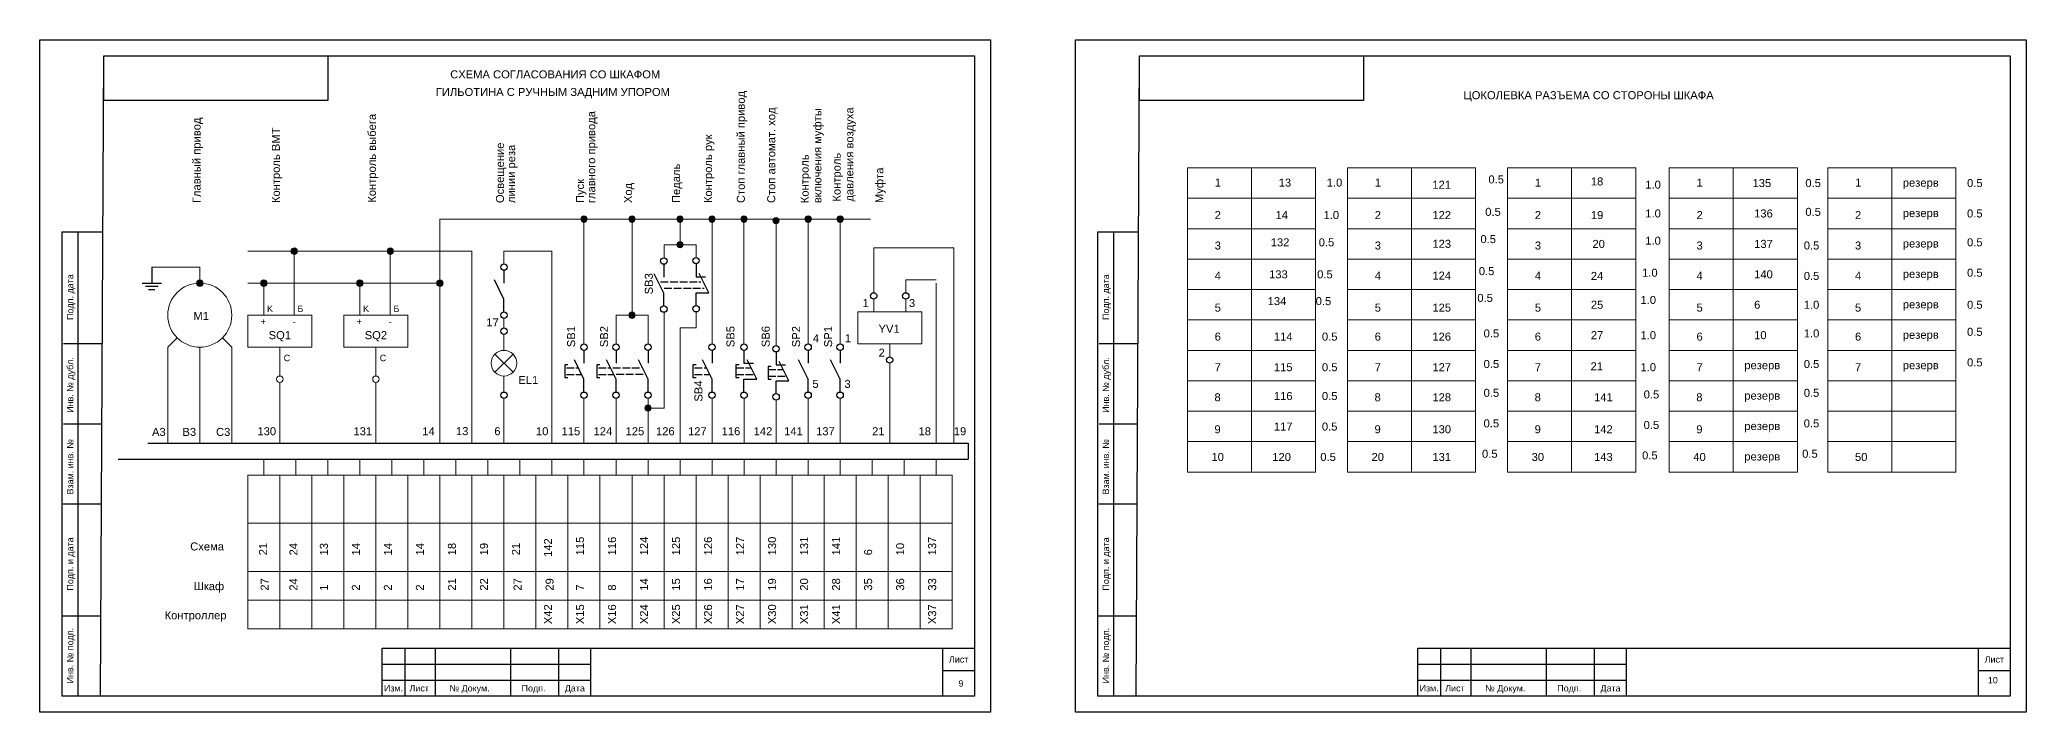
# Model space of a CAD drawing. Header units: millimetres. Extents: x 1674 to 4572, y 3039 to 4124.
# Drawn here: x 2650 to 3270, y 3290 to 3500 of the extents above; entities that cross this region are included whole.
import ezdxf

# ---------------------------------------------------------------- set-up
doc = ezdxf.new("R2010")
doc.units = ezdxf.units.MM
doc.linetypes.add('ACAD_ISO02W100', pattern=[15, 12, -3])
doc.layers.add('Аппаратура', color=7, linetype='Continuous', lineweight=20)
doc.layers.add('Рамки', color=7, linetype='Continuous', lineweight=25)
doc.styles.get("Standard").update_dxf_attribs({"font": 'arial.ttf'})

msp = doc.modelspace()

# ---------------------------------------------------------------- hatches: boundary and pattern name
at = {"layer": 'Аппаратура'}
h = msp.add_hatch(dxfattribs=at)
h.set_pattern_fill('ANGLE')
h.set_pattern_definition([(0, (-5, 5), (0, 6.985), [5.08, -1.905]), (90, (-5, 5), (-6.985, 4e-16), [5.08, -1.905])])
h.paths.add_polyline_path([(2726, 3445, 1), (2724, 3445, 1)])
h = msp.add_hatch(color=256, dxfattribs=at)
h.dxf.hatch_style = 1
h.paths.add_polyline_path([(2821, 3444, 1), (2819, 3444, 1)])
h = msp.add_hatch(color=256, dxfattribs=at)
h.dxf.hatch_style = 1
h.paths.add_polyline_path([(2836, 3444, 1), (2834, 3444, 1)])
h = msp.add_hatch(color=256, dxfattribs=at)
h.dxf.hatch_style = 1
h.paths.add_polyline_path([(2851, 3444, 1), (2849, 3444, 1)])
h = msp.add_hatch(color=256, dxfattribs=at)
h.dxf.hatch_style = 1
h.paths.add_polyline_path([(2861, 3444, 1), (2859, 3444, 1)])
h = msp.add_hatch(color=256, dxfattribs=at)
h.dxf.hatch_style = 1
h.paths.add_polyline_path([(2870.98, 3444, 1), (2868.98, 3444, 1)])
h = msp.add_hatch(color=256, dxfattribs=at)
h.dxf.hatch_style = 1
h.paths.add_polyline_path([(2880.98, 3443.5, 1), (2878.98, 3443.5, 1)])
h = msp.add_hatch(color=256, dxfattribs=at)
h.dxf.hatch_style = 1
h.paths.add_polyline_path([(2891, 3444, 1), (2889, 3444, 1)])
h = msp.add_hatch(color=256, dxfattribs=at)
h.dxf.hatch_style = 1
h.paths.add_polyline_path([(2901, 3444, 1), (2899, 3444, 1)])
h = msp.add_hatch(color=256, dxfattribs=at)
h.dxf.hatch_style = 1
h.paths.add_polyline_path([(2730.5, 3434, 1), (2728.5, 3434, 1)])
h = msp.add_hatch(color=256, dxfattribs=at)
h.dxf.hatch_style = 1
h.paths.add_polyline_path([(2760.5, 3434, 1), (2758.5, 3434, 1)])
h = msp.add_hatch(color=256, dxfattribs=at)
h.dxf.hatch_style = 1
h.paths.add_polyline_path([(2851, 3436, 1), (2849, 3436, 1)])
h = msp.add_hatch(color=256, dxfattribs=at)
h.dxf.hatch_style = 1
h.paths.add_polyline_path([(2701, 3424, 1), (2699, 3424, 1)])
h = msp.add_hatch(color=256, dxfattribs=at)
h.dxf.hatch_style = 1
h.paths.add_polyline_path([(2721, 3424, 1), (2719, 3424, 1)])
h = msp.add_hatch(color=256, dxfattribs=at)
h.dxf.hatch_style = 1
h.paths.add_polyline_path([(2751, 3424, 1), (2749, 3424, 1)])
h = msp.add_hatch(color=256, dxfattribs=at)
h.dxf.hatch_style = 1
h.paths.add_polyline_path([(2776, 3424, 1), (2774, 3424, 1)])
h = msp.add_hatch(color=256, dxfattribs=at)
h.dxf.hatch_style = 1
h.paths.add_polyline_path([(2836, 3414, 1), (2834, 3414, 1)])
h = msp.add_hatch(color=256, dxfattribs=at)
h.dxf.hatch_style = 1
h.paths.add_polyline_path([(2841, 3385, 1), (2839, 3385, 1)])

# ---------------------------------------------------------------- linework, layer by layer
for p, q in [((2685, 3429), (2685, 3424)), ((2795, 3428), (2795, 3424)), ((2844.94, 3420.89), (2841.94, 3426.89)), ((2844.94, 3429.89), (2844.94, 3425.89)), ((2855, 3430), (2855, 3426)), ((2855, 3426), (2858, 3426)), ((2859, 3421), (2856, 3427)), ((2682, 3424), (2688, 3424)), ((2683, 3423), (2687, 3423)), ((2684, 3422), (2686, 3422)), ((2795, 3419), (2792, 3425)), ((2795, 3415), (2795, 3419)), ((2844.94, 3416.89), (2844.94, 3420.89)), ((2855, 3417), (2855, 3421)), ((2855, 3421), (2859, 3421)), ((2820, 3403), (2820, 3399)), ((2830, 3403), (2830, 3399)), ((2840, 3403), (2840, 3399)), ((2860, 3403), (2860, 3399)), ((2869.98, 3403), (2869.98, 3399)), ((2879.98, 3402.5), (2879.98, 3398.5)), ((2890, 3403), (2890, 3399)), ((2900, 3403), (2900, 3399)), ((2815, 3398.5), (2814, 3398.5)), ((2814, 3398.5), (2814, 3394.5)), ((2814, 3394.5), (2815, 3394.5)), ((2820, 3394), (2817, 3400)), ((2825, 3398.5), (2824, 3398.5)), ((2824, 3398.5), (2824, 3394.5)), ((2824, 3394.5), (2825, 3394.5)), ((2830, 3394), (2827, 3400)), ((2840, 3394), (2837, 3400)), ((2855, 3398.5), (2854, 3398.5)), ((2854, 3398.5), (2854, 3394.5)), ((2854, 3394.5), (2855, 3394.5)), ((2860, 3394), (2857, 3400)), ((2868.48, 3398.5), (2867.48, 3398.5)), ((2867.48, 3398.5), (2867.48, 3394.5)), ((2867.48, 3394.5), (2868.48, 3394.5)), ((2869.98, 3399), (2872.98, 3399)), ((2873.98, 3394), (2870.98, 3400)), ((2878.48, 3398), (2877.48, 3398)), ((2877.48, 3398), (2877.48, 3394)), ((2879.98, 3398.5), (2882.98, 3398.5)), ((2883.98, 3393.5), (2880.98, 3399.5)), ((2890, 3394), (2887, 3400)), ((2900, 3394), (2897, 3400)), ((2820, 3390), (2820, 3394)), ((2830, 3390), (2830, 3394)), ((2840, 3390), (2840, 3394)), ((2860, 3390), (2860, 3394)), ((2869.98, 3390), (2869.98, 3394)), ((2869.98, 3394), (2873.98, 3394)), ((2877.48, 3394), (2878.48, 3394)), ((2879.98, 3389.5), (2879.98, 3393.5)), ((2879.98, 3393.5), (2883.98, 3393.5)), ((2890, 3390), (2890, 3394)), ((2900, 3390), (2900, 3394))]:
    msp.add_line(p, q)
at = {"linetype": 'ACAD_ISO02W100', "ltscale": 0.2}
for p, q in [((2843.92, 3424.39), (2856.5, 3424.39)), ((2845.04, 3422.45), (2857.5, 3422.45)), ((2814.5, 3397.5), (2818.25, 3397.5)), ((2814.5, 3395.5), (2819.25, 3395.5)), ((2824.5, 3397.5), (2828.25, 3397.5)), ((2824.5, 3395.5), (2829.25, 3395.5)), ((2828.98, 3397.5), (2838, 3397.5)), ((2830.1, 3395.56), (2839.12, 3395.56)), ((2854.5, 3397.5), (2858.25, 3397.5)), ((2854.5, 3395.5), (2859.25, 3395.5)), ((2867.48, 3397.5), (2872.23, 3397.5)), ((2867.48, 3395.5), (2873.23, 3395.5)), ((2877.48, 3397), (2882.23, 3397)), ((2877.48, 3395), (2883.23, 3395))]:
    msp.add_line(p, q, dxfattribs=at)
for centre in [(2844.94, 3430.89), (2855, 3431), (2795, 3429), (2910.5, 3420), (2920.5, 3420), (2795, 3414), (2844.94, 3415.89), (2855.02, 3416), (2795, 3409), (2820, 3404), (2830, 3404), (2840, 3404), (2860, 3404), (2869.98, 3404), (2879.98, 3403.5), (2890, 3404), (2900, 3404), (2915.5, 3400), (2795, 3389), (2820, 3389), (2830, 3389), (2840, 3389), (2860, 3389), (2870, 3389), (2880, 3388.5), (2890, 3389), (2900, 3389)]:
    msp.add_circle(centre, 1)
at = {"layer": 'Аппаратура'}
for p, q in [((2775, 3444), (2775, 3374)), ((2775, 3444), (2909.5, 3444)), ((2820, 3405), (2820, 3444)), ((2835, 3414), (2835, 3444)), ((2850, 3436), (2850, 3444)), ((2860, 3405), (2860, 3444)), ((2869.98, 3405), (2869.98, 3444)), ((2890, 3405), (2890, 3444)), ((2900, 3405), (2900, 3444)), ((2879.98, 3404.5), (2879.98, 3443.5)), ((2715, 3434), (2785, 3434)), ((2729.5, 3414), (2729.5, 3433)), ((2759.5, 3414), (2759.5, 3433)), ((2785, 3434), (2785, 3374)), ((2795, 3430), (2795, 3434)), ((2795, 3434), (2810, 3434)), ((2810, 3434), (2810, 3374)), ((2845, 3431.89), (2845, 3436)), ((2845, 3436), (2855, 3436)), ((2855, 3436), (2855, 3432)), ((2910.5, 3421), (2910.5, 3435)), ((2910.5, 3435), (2935.5, 3435)), ((2935.5, 3435), (2935.5, 3374)), ((2685, 3429), (2700, 3429)), ((2700, 3429), (2700, 3424)), ((2715, 3424), (2775, 3424)), ((2720, 3414), (2720, 3424)), ((2750, 3414), (2750, 3424)), ((2910.5, 3415), (2910.5, 3419)), ((2920.5, 3421), (2920.5, 3425)), ((2920.5, 3425), (2930, 3425)), ((2920.5, 3419), (2920.5, 3415)), ((2930, 3424), (2930, 3374)), ((2795, 3413), (2795, 3410)), ((2830, 3405), (2830, 3414)), ((2830, 3414), (2840, 3414)), ((2840, 3414), (2840, 3405)), ((2845.01, 3414.89), (2845.01, 3385)), ((2855, 3410), (2855, 3415)), ((2690, 3404), (2692.93, 3406.93)), ((2707.07, 3406.93), (2710, 3404)), ((2795, 3403), (2795, 3408)), ((2850, 3410), (2850, 3374)), ((2855, 3410), (2850, 3410)), ((2690, 3404), (2690, 3374)), ((2700, 3404), (2700, 3374)), ((2710, 3404), (2710, 3374)), ((2725, 3404), (2725, 3395)), ((2755, 3404), (2755, 3395)), ((2792.17, 3401.83), (2797.83, 3396.17)), ((2792.17, 3396.17), (2797.83, 3401.83)), ((2915.5, 3405), (2915.5, 3401)), ((2795, 3390), (2795, 3395)), ((2915.5, 3399), (2915.5, 3374)), ((2725, 3393), (2725, 3374)), ((2755, 3393), (2755, 3374)), ((2795, 3388), (2795, 3374)), ((2820, 3388), (2820, 3374)), ((2830, 3388), (2830, 3374)), ((2840, 3388), (2840, 3374)), ((2860, 3388), (2860, 3374)), ((2870, 3388), (2870, 3374)), ((2890, 3388), (2890, 3374)), ((2900, 3388), (2900, 3374)), ((2845.01, 3385), (2840, 3385)), ((2880, 3387.5), (2880, 3374)), ((2720, 3369), (2720, 3364)), ((2730, 3369), (2730, 3364)), ((2740, 3369), (2740, 3364)), ((2750, 3369), (2750, 3364)), ((2760, 3369), (2760, 3364)), ((2770, 3369), (2770, 3364)), ((2780, 3369), (2780, 3364)), ((2790, 3369), (2790, 3364)), ((2800, 3369), (2800, 3364)), ((2810, 3369), (2810, 3364)), ((2820, 3369), (2820, 3364)), ((2830, 3369), (2830, 3364)), ((2840, 3369), (2840, 3364)), ((2850, 3369), (2850, 3364)), ((2860, 3369), (2860, 3364)), ((2870, 3369), (2870, 3364)), ((2880, 3369), (2880, 3364)), ((2890, 3369), (2890, 3364)), ((2900, 3369), (2900, 3364)), ((2910, 3369), (2910, 3364)), ((2920, 3369), (2920, 3364)), ((2930, 3369), (2930, 3364)), ((2715, 3349), (2725, 3349)), ((2725, 3349), (2735, 3349)), ((2735, 3349), (2745, 3349)), ((2745, 3349), (2755, 3349)), ((2755, 3349), (2765, 3349)), ((2765, 3349), (2775, 3349)), ((2775, 3349), (2785, 3349)), ((2785, 3349), (2795, 3349)), ((2795, 3349), (2805, 3349)), ((2805, 3349), (2815, 3349)), ((2815, 3349), (2825, 3349)), ((2825, 3349), (2835, 3349)), ((2835, 3349), (2845, 3349)), ((2845, 3349), (2855, 3349)), ((2855, 3349), (2865, 3349)), ((2865, 3349), (2875, 3349)), ((2875, 3349), (2885, 3349)), ((2885, 3349), (2895, 3349)), ((2895, 3349), (2905, 3349)), ((2905, 3349), (2915, 3349)), ((2915, 3349), (2925, 3349)), ((2925, 3349), (2935, 3349))]:
    msp.add_line(p, q, dxfattribs=at)
at = {"layer": 'Аппаратура', "lineweight": 30}
for p, q in [((2683.81, 3374), (2940, 3374)), ((2940, 3374), (2940, 3369)), ((2674.5, 3369), (2940, 3369))]:
    msp.add_line(p, q, dxfattribs=at)
at = {"layer": 'Аппаратура'}
for points in [[(3008.5, 3460), (3028.5, 3460), (3028.5, 3450.5), (3008.5, 3450.5)], [(3028.5, 3460), (3048.5, 3460), (3048.5, 3450.5), (3028.5, 3450.5)], [(3058.5, 3460), (3078.5, 3460), (3078.5, 3450.5), (3058.5, 3450.5)], [(3078.5, 3460), (3098.5, 3460), (3098.5, 3450.5), (3078.5, 3450.5)], [(3108.5, 3460), (3128.5, 3460), (3128.5, 3450.5), (3108.5, 3450.5)], [(3128.5, 3460), (3148.5, 3460), (3148.5, 3450.5), (3128.5, 3450.5)], [(3159, 3460), (3179, 3460), (3179, 3450.5), (3159, 3450.5)], [(3179, 3460), (3199, 3460), (3199, 3450.5), (3179, 3450.5)], [(3208.5, 3460), (3228.5, 3460), (3228.5, 3450.5), (3208.5, 3450.5)], [(3228.5, 3460), (3248.5, 3460), (3248.5, 3450.5), (3228.5, 3450.5)], [(3008.5, 3450.5), (3028.5, 3450.5), (3028.5, 3441), (3008.5, 3441)], [(3028.5, 3450.5), (3048.5, 3450.5), (3048.5, 3441), (3028.5, 3441)], [(3058.5, 3450.5), (3078.5, 3450.5), (3078.5, 3441), (3058.5, 3441)], [(3078.5, 3450.5), (3098.5, 3450.5), (3098.5, 3441), (3078.5, 3441)], [(3108.5, 3450.5), (3128.5, 3450.5), (3128.5, 3441), (3108.5, 3441)], [(3128.5, 3450.5), (3148.5, 3450.5), (3148.5, 3441), (3128.5, 3441)], [(3159, 3450.5), (3179, 3450.5), (3179, 3441), (3159, 3441)], [(3179, 3450.5), (3199, 3450.5), (3199, 3441), (3179, 3441)], [(3208.5, 3450.5), (3228.5, 3450.5), (3228.5, 3441), (3208.5, 3441)], [(3228.5, 3450.5), (3248.5, 3450.5), (3248.5, 3441), (3228.5, 3441)], [(3008.5, 3441), (3028.5, 3441), (3028.5, 3431.5), (3008.5, 3431.5)], [(3028.5, 3441), (3048.5, 3441), (3048.5, 3431.5), (3028.5, 3431.5)], [(3058.5, 3441), (3078.5, 3441), (3078.5, 3431.5), (3058.5, 3431.5)], [(3078.5, 3441), (3098.5, 3441), (3098.5, 3431.5), (3078.5, 3431.5)], [(3108.5, 3441), (3128.5, 3441), (3128.5, 3431.5), (3108.5, 3431.5)], [(3128.5, 3441), (3148.5, 3441), (3148.5, 3431.5), (3128.5, 3431.5)], [(3159, 3441), (3179, 3441), (3179, 3431.5), (3159, 3431.5)], [(3179, 3441), (3199, 3441), (3199, 3431.5), (3179, 3431.5)], [(3208.5, 3441), (3228.5, 3441), (3228.5, 3431.5), (3208.5, 3431.5)], [(3228.5, 3441), (3248.5, 3441), (3248.5, 3431.5), (3228.5, 3431.5)], [(3008.5, 3431.5), (3028.5, 3431.5), (3028.5, 3422), (3008.5, 3422)], [(3028.5, 3431.5), (3048.5, 3431.5), (3048.5, 3422), (3028.5, 3422)], [(3058.5, 3431.5), (3078.5, 3431.5), (3078.5, 3422), (3058.5, 3422)], [(3078.5, 3431.5), (3098.5, 3431.5), (3098.5, 3422), (3078.5, 3422)], [(3108.5, 3431.5), (3128.5, 3431.5), (3128.5, 3422), (3108.5, 3422)], [(3128.5, 3431.5), (3148.5, 3431.5), (3148.5, 3422), (3128.5, 3422)], [(3159, 3431.5), (3179, 3431.5), (3179, 3422), (3159, 3422)], [(3179, 3431.5), (3199, 3431.5), (3199, 3422), (3179, 3422)], [(3208.5, 3431.5), (3228.5, 3431.5), (3228.5, 3422), (3208.5, 3422)], [(3228.5, 3431.5), (3248.5, 3431.5), (3248.5, 3422), (3228.5, 3422)], [(3008.5, 3422), (3028.5, 3422), (3028.5, 3412.5), (3008.5, 3412.5)], [(3028.5, 3422), (3048.5, 3422), (3048.5, 3412.5), (3028.5, 3412.5)], [(3058.5, 3422), (3078.5, 3422), (3078.5, 3412.5), (3058.5, 3412.5)], [(3078.5, 3422), (3098.5, 3422), (3098.5, 3412.5), (3078.5, 3412.5)], [(3108.5, 3422), (3128.5, 3422), (3128.5, 3412.5), (3108.5, 3412.5)], [(3128.5, 3422), (3148.5, 3422), (3148.5, 3412.5), (3128.5, 3412.5)], [(3159, 3422), (3179, 3422), (3179, 3412.5), (3159, 3412.5)], [(3179, 3422), (3199, 3422), (3199, 3412.5), (3179, 3412.5)], [(3208.5, 3422), (3228.5, 3422), (3228.5, 3412.5), (3208.5, 3412.5)], [(3228.5, 3422), (3248.5, 3422), (3248.5, 3412.5), (3228.5, 3412.5)], [(2715, 3414), (2735, 3414), (2735, 3404), (2715, 3404)], [(2745, 3414), (2765, 3414), (2765, 3404), (2745, 3404)], [(2905.5, 3415), (2925.5, 3415), (2925.5, 3405), (2905.5, 3405)], [(3008.5, 3412.5), (3028.5, 3412.5), (3028.5, 3403), (3008.5, 3403)], [(3028.5, 3412.5), (3048.5, 3412.5), (3048.5, 3403), (3028.5, 3403)], [(3058.5, 3412.5), (3078.5, 3412.5), (3078.5, 3403), (3058.5, 3403)], [(3078.5, 3412.5), (3098.5, 3412.5), (3098.5, 3403), (3078.5, 3403)], [(3108.5, 3412.5), (3128.5, 3412.5), (3128.5, 3403), (3108.5, 3403)], [(3128.5, 3412.5), (3148.5, 3412.5), (3148.5, 3403), (3128.5, 3403)], [(3159, 3412.5), (3179, 3412.5), (3179, 3403), (3159, 3403)], [(3179, 3412.5), (3199, 3412.5), (3199, 3403), (3179, 3403)], [(3208.5, 3412.5), (3228.5, 3412.5), (3228.5, 3403), (3208.5, 3403)], [(3228.5, 3412.5), (3248.5, 3412.5), (3248.5, 3403), (3228.5, 3403)], [(3008.5, 3403), (3028.5, 3403), (3028.5, 3393.5), (3008.5, 3393.5)], [(3028.5, 3403), (3048.5, 3403), (3048.5, 3393.5), (3028.5, 3393.5)], [(3058.5, 3403), (3078.5, 3403), (3078.5, 3393.5), (3058.5, 3393.5)], [(3078.5, 3403), (3098.5, 3403), (3098.5, 3393.5), (3078.5, 3393.5)], [(3108.5, 3403), (3128.5, 3403), (3128.5, 3393.5), (3108.5, 3393.5)], [(3128.5, 3403), (3148.5, 3403), (3148.5, 3393.5), (3128.5, 3393.5)], [(3159, 3403), (3179, 3403), (3179, 3393.5), (3159, 3393.5)], [(3179, 3403), (3199, 3403), (3199, 3393.5), (3179, 3393.5)], [(3208.5, 3403), (3228.5, 3403), (3228.5, 3393.5), (3208.5, 3393.5)], [(3228.5, 3403), (3248.5, 3403), (3248.5, 3393.5), (3228.5, 3393.5)], [(3008.5, 3393.5), (3028.5, 3393.5), (3028.5, 3384), (3008.5, 3384)], [(3028.5, 3393.5), (3048.5, 3393.5), (3048.5, 3384), (3028.5, 3384)], [(3058.5, 3393.5), (3078.5, 3393.5), (3078.5, 3384), (3058.5, 3384)], [(3078.5, 3393.5), (3098.5, 3393.5), (3098.5, 3384), (3078.5, 3384)], [(3108.5, 3393.5), (3128.5, 3393.5), (3128.5, 3384), (3108.5, 3384)], [(3128.5, 3393.5), (3148.5, 3393.5), (3148.5, 3384), (3128.5, 3384)], [(3159, 3393.5), (3179, 3393.5), (3179, 3384), (3159, 3384)], [(3179, 3393.5), (3199, 3393.5), (3199, 3384), (3179, 3384)], [(3208.5, 3393.5), (3228.5, 3393.5), (3228.5, 3384), (3208.5, 3384)], [(3228.5, 3393.5), (3248.5, 3393.5), (3248.5, 3384), (3228.5, 3384)], [(3008.5, 3384), (3028.5, 3384), (3028.5, 3374.5), (3008.5, 3374.5)], [(3028.5, 3384), (3048.5, 3384), (3048.5, 3374.5), (3028.5, 3374.5)], [(3058.5, 3384), (3078.5, 3384), (3078.5, 3374.5), (3058.5, 3374.5)], [(3078.5, 3384), (3098.5, 3384), (3098.5, 3374.5), (3078.5, 3374.5)], [(3108.5, 3384), (3128.5, 3384), (3128.5, 3374.5), (3108.5, 3374.5)], [(3128.5, 3384), (3148.5, 3384), (3148.5, 3374.5), (3128.5, 3374.5)], [(3159, 3384), (3179, 3384), (3179, 3374.5), (3159, 3374.5)], [(3179, 3384), (3199, 3384), (3199, 3374.5), (3179, 3374.5)], [(3208.5, 3384), (3228.5, 3384), (3228.5, 3374.5), (3208.5, 3374.5)], [(3228.5, 3384), (3248.5, 3384), (3248.5, 3374.5), (3228.5, 3374.5)], [(3008.5, 3374.5), (3028.5, 3374.5), (3028.5, 3365), (3008.5, 3365)], [(3028.5, 3374.5), (3048.5, 3374.5), (3048.5, 3365), (3028.5, 3365)], [(3058.5, 3374.5), (3078.5, 3374.5), (3078.5, 3365), (3058.5, 3365)], [(3078.5, 3374.5), (3098.5, 3374.5), (3098.5, 3365), (3078.5, 3365)], [(3108.5, 3374.5), (3128.5, 3374.5), (3128.5, 3365), (3108.5, 3365)], [(3128.5, 3374.5), (3148.5, 3374.5), (3148.5, 3365), (3128.5, 3365)], [(3159, 3374.5), (3179, 3374.5), (3179, 3365), (3159, 3365)], [(3179, 3374.5), (3199, 3374.5), (3199, 3365), (3179, 3365)], [(3208.5, 3374.5), (3228.5, 3374.5), (3228.5, 3365), (3208.5, 3365)], [(3228.5, 3374.5), (3248.5, 3374.5), (3248.5, 3365), (3228.5, 3365)], [(2715, 3364), (2725, 3364), (2725, 3334), (2715, 3334)], [(2725, 3364), (2735, 3364), (2735, 3334), (2725, 3334)], [(2735, 3364), (2745, 3364), (2745, 3334), (2735, 3334)], [(2745, 3364), (2755, 3364), (2755, 3334), (2745, 3334)], [(2755, 3364), (2765, 3364), (2765, 3334), (2755, 3334)], [(2765, 3364), (2775, 3364), (2775, 3334), (2765, 3334)], [(2775, 3364), (2785, 3364), (2785, 3334), (2775, 3334)], [(2785, 3364), (2795, 3364), (2795, 3334), (2785, 3334)], [(2795, 3364), (2805, 3364), (2805, 3334), (2795, 3334)], [(2805, 3364), (2815, 3364), (2815, 3334), (2805, 3334)], [(2815, 3364), (2825, 3364), (2825, 3334), (2815, 3334)], [(2825, 3364), (2835, 3364), (2835, 3334), (2825, 3334)], [(2835, 3364), (2845, 3364), (2845, 3334), (2835, 3334)], [(2845, 3364), (2855, 3364), (2855, 3334), (2845, 3334)], [(2855, 3364), (2865, 3364), (2865, 3334), (2855, 3334)], [(2865, 3364), (2875, 3364), (2875, 3334), (2865, 3334)], [(2875, 3364), (2885, 3364), (2885, 3334), (2875, 3334)], [(2885, 3364), (2895, 3364), (2895, 3334), (2885, 3334)], [(2895, 3364), (2905, 3364), (2905, 3334), (2895, 3334)], [(2905, 3364), (2915, 3364), (2915, 3334), (2905, 3334)], [(2915, 3364), (2925, 3364), (2925, 3334), (2915, 3334)], [(2925, 3364), (2935, 3364), (2935, 3334), (2925, 3334)], [(2715, 3334), (2725, 3334), (2725, 3325), (2715, 3325)], [(2725, 3334), (2735, 3334), (2735, 3325), (2725, 3325)], [(2735, 3334), (2745, 3334), (2745, 3325), (2735, 3325)], [(2745, 3334), (2755, 3334), (2755, 3325), (2745, 3325)], [(2755, 3334), (2765, 3334), (2765, 3325), (2755, 3325)], [(2765, 3334), (2775, 3334), (2775, 3325), (2765, 3325)], [(2775, 3334), (2785, 3334), (2785, 3325), (2775, 3325)], [(2785, 3334), (2795, 3334), (2795, 3325), (2785, 3325)], [(2795, 3334), (2805, 3334), (2805, 3325), (2795, 3325)], [(2805, 3334), (2815, 3334), (2815, 3325), (2805, 3325)], [(2815, 3334), (2825, 3334), (2825, 3325), (2815, 3325)], [(2825, 3334), (2835, 3334), (2835, 3325), (2825, 3325)], [(2835, 3334), (2845, 3334), (2845, 3325), (2835, 3325)], [(2845, 3334), (2855, 3334), (2855, 3325), (2845, 3325)], [(2855, 3334), (2865, 3334), (2865, 3325), (2855, 3325)], [(2865, 3334), (2875, 3334), (2875, 3325), (2865, 3325)], [(2875, 3334), (2885, 3334), (2885, 3325), (2875, 3325)], [(2885, 3334), (2895, 3334), (2895, 3325), (2885, 3325)], [(2895, 3334), (2905, 3334), (2905, 3325), (2895, 3325)], [(2905, 3334), (2915, 3334), (2915, 3325), (2905, 3325)], [(2915, 3334), (2925, 3334), (2925, 3325), (2915, 3325)], [(2925, 3334), (2935, 3334), (2935, 3325), (2925, 3325)], [(2715, 3325), (2725, 3325), (2725, 3316), (2715, 3316)], [(2725, 3325), (2735, 3325), (2735, 3316), (2725, 3316)], [(2735, 3325), (2745, 3325), (2745, 3316), (2735, 3316)], [(2745, 3325), (2755, 3325), (2755, 3316), (2745, 3316)], [(2755, 3325), (2765, 3325), (2765, 3316), (2755, 3316)], [(2765, 3325), (2775, 3325), (2775, 3316), (2765, 3316)], [(2775, 3325), (2785, 3325), (2785, 3316), (2775, 3316)], [(2785, 3325), (2795, 3325), (2795, 3316), (2785, 3316)], [(2795, 3325), (2805, 3325), (2805, 3316), (2795, 3316)], [(2805, 3325), (2815, 3325), (2815, 3316), (2805, 3316)], [(2815, 3325), (2825, 3325), (2825, 3316), (2815, 3316)], [(2825, 3325), (2835, 3325), (2835, 3316), (2825, 3316)], [(2835, 3325), (2845, 3325), (2845, 3316), (2835, 3316)], [(2845, 3325), (2855, 3325), (2855, 3316), (2845, 3316)], [(2855, 3325), (2865, 3325), (2865, 3316), (2855, 3316)], [(2865, 3325), (2875, 3325), (2875, 3316), (2865, 3316)], [(2875, 3325), (2885, 3325), (2885, 3316), (2875, 3316)], [(2885, 3325), (2895, 3325), (2895, 3316), (2885, 3316)], [(2895, 3325), (2905, 3325), (2905, 3316), (2895, 3316)], [(2905, 3325), (2915, 3325), (2915, 3316), (2905, 3316)], [(2915, 3325), (2925, 3325), (2925, 3316), (2915, 3316)], [(2925, 3325), (2935, 3325), (2935, 3316), (2925, 3316)]]:
    msp.add_lwpolyline(points, close=True, dxfattribs=at)
for centre, radius in [((2820, 3444), 1), ((2835, 3444), 1), ((2850, 3444), 1), ((2860, 3444), 1), ((2869.98, 3444), 1), ((2879.98, 3443.5), 1), ((2890, 3444), 1), ((2900, 3444), 1), ((2729.5, 3434), 1), ((2759.5, 3434), 1), ((2850, 3436), 1), ((2700, 3414), 10), ((2700, 3424), 1), ((2720, 3424), 1), ((2750, 3424), 1), ((2775, 3424), 1), ((2835, 3414), 1), ((2795, 3399), 4), ((2725, 3394), 1), ((2755, 3394), 1), ((2840, 3385), 1)]:
    msp.add_circle(centre, radius, dxfattribs=at)
at = {"layer": 'Рамки'}
for p, q in [((2669, 3295), (2670, 3495)), ((2670, 3495), (2942, 3495)), ((2942, 3495), (2942, 3295)), ((2992.5, 3295), (2993.5, 3495)), ((2993.5, 3495), (3265.5, 3495)), ((3265.5, 3495), (3265.5, 3295)), ((2657, 3440), (2669.72, 3440)), ((2657, 3295), (2657, 3440)), ((2662, 3295), (2662, 3440)), ((2980.5, 3440), (2993.22, 3440)), ((2980.5, 3295), (2980.5, 3440)), ((2985.5, 3295), (2985.5, 3440)), ((2669.42, 3405), (2657.42, 3405)), ((2992.92, 3405), (2980.92, 3405)), ((2669.42, 3380), (2657.42, 3380)), ((2992.92, 3380), (2980.92, 3380)), ((2669.3, 3355), (2657.3, 3355)), ((2992.8, 3355), (2980.8, 3355)), ((2669.12, 3320), (2657.12, 3320)), ((2669.12, 3320), (2657.12, 3320)), ((2669.12, 3320), (2657.12, 3320)), ((2992.62, 3320), (2980.62, 3320)), ((2992.62, 3320), (2980.62, 3320)), ((2992.62, 3320), (2980.62, 3320)), ((2764, 3310), (2764, 3295)), ((2773.5, 3310), (2773.5, 3295)), ((2797, 3310), (2797, 3295)), ((2812, 3310), (2812, 3295)), ((2932, 3310), (2932, 3295)), ((3087.5, 3310), (3087.5, 3295)), ((3097, 3310), (3097, 3295)), ((3120.5, 3310), (3120.5, 3295)), ((3135.5, 3310), (3135.5, 3295)), ((3255.5, 3310), (3255.5, 3295)), ((2757, 3305), (2822, 3305)), ((2932, 3303), (2942, 3303)), ((3080.5, 3305), (3145.5, 3305)), ((3255.5, 3303), (3265.5, 3303)), ((2669, 3295), (2657, 3295)), ((2942, 3295), (2669, 3295)), ((2757, 3300), (2822, 3300)), ((2992.5, 3295), (2980.5, 3295)), ((3265.5, 3295), (2992.5, 3295)), ((3080.5, 3300), (3145.5, 3300))]:
    msp.add_line(p, q, dxfattribs=at)
for points in [[(2650, 3500), (2947, 3500), (2947, 3290), (2650, 3290)], [(2973.5, 3500), (3270.5, 3500), (3270.5, 3290), (2973.5, 3290)], [(2670, 3495), (2740, 3495), (2740, 3481), (2670, 3481)], [(2993.5, 3495), (3063.5, 3495), (3063.5, 3481), (2993.5, 3481)], [(2757, 3295), (2757, 3310), (2942, 3310), (2942, 3295)], [(2757, 3310), (2822, 3310), (2822, 3295), (2757, 3295)], [(3080.5, 3295), (3080.5, 3310), (3265.5, 3310), (3265.5, 3295)], [(3080.5, 3310), (3145.5, 3310), (3145.5, 3295), (3080.5, 3295)]]:
    msp.add_lwpolyline(points, close=True, dxfattribs=at)

# ---------------------------------------------------------------- texts
for s, p in [('Стоп главный привод', (2870.24, 3449)), ('Главный привод', (2700.24, 3449)), ('Контроль выбега', (2755, 3449.12)), ('главного привода', (2823.5, 3449)), ('Стоп автомат. ход', (2879.74, 3449)), ('включения муфты', (2894.16, 3448.96)), ('давления воздуха', (2904.16, 3449.46)), ('Контроль ВМТ', (2725, 3449)), ('Контроль рук', (2860, 3449)), ('Освещение', (2795, 3449)), ('линии реза', (2798.5, 3449)), ('Контроль', (2890.16, 3448.96)), ('Контроль', (2900.16, 3449.46)), ('Пуск', (2820, 3449)), ('Педаль', (2850, 3449)), ('Муфта', (2913.5, 3449)), ('Ход', (2835, 3449)), ('SB3', (2841.5, 3420.5)), ('SB1', (2817.24, 3404)), ('SB2', (2827.52, 3404)), ('SB5', (2867, 3404)), ('SB6', (2878, 3404)), ('SP2', (2887.5, 3404)), ('SP1', (2897.5, 3404)), ('SB4', (2857, 3387)), ('115', (2820, 3339)), ('116', (2830, 3339)), ('124', (2840, 3339)), ('125', (2850, 3339)), ('126', (2860, 3339)), ('127', (2870, 3339)), ('130', (2880, 3339)), ('131', (2890, 3339)), ('141', (2900, 3339)), ('137', (2930, 3339)), ('21', (2721, 3339.01)), ('24', (2730.5, 3338.97)), ('13', (2740, 3338.97)), ('14', (2750, 3338.97)), ('14', (2760, 3338.97)), ('14', (2770, 3338.97)), ('18', (2780, 3339)), ('19', (2790, 3339)), ('21', (2800, 3339.01)), ('142', (2810, 3338.5)), ('6', (2910, 3339)), ('10', (2920, 3339)), ('27', (2721.5, 3327.97)), ('24', (2730.5, 3327.97)), ('1', (2740, 3327.97)), ('2', (2750, 3327.97)), ('2', (2760, 3327.97)), ('2', (2770, 3327.97)), ('21', (2780, 3327.97)), ('22', (2790, 3327.97)), ('27', (2800.5, 3327.97)), ('29', (2810.5, 3327.97)), ('7', (2820, 3327.97)), ('8', (2830, 3327.97)), ('14', (2840, 3327.97)), ('15', (2850, 3327.97)), ('16', (2860, 3327.97)), ('17', (2870, 3327.97)), ('19', (2880, 3327.97)), ('20', (2890, 3327.97)), ('28', (2900, 3327.97)), ('35', (2910, 3327.97)), ('36', (2920, 3327.97)), ('33', (2930, 3327.97)), ('X42', (2810, 3317.5)), ('X15', (2820, 3317.5)), ('X16', (2830, 3317.5)), ('X24', (2840, 3317.5)), ('X25', (2850, 3317.5)), ('X26', (2860, 3317.5)), ('X27', (2870, 3317.5)), ('X30', (2880, 3317.5)), ('X31', (2890, 3317.5)), ('X41', (2900, 3317.5)), ('X37', (2930, 3317.5))]:
    msp.add_text(s, height=2.5, rotation=90).set_placement(p)
for s, p in [('1', (3017.04, 3454.14)), ('13', (3037, 3454.14)), ('1.0', (3052, 3454.14)), ('1', (3067.04, 3454.14)), ('0.5', (3102.5, 3455.14)), ('1', (3117.04, 3454.14)), ('18', (3134.5, 3454.5)), ('1', (3167.54, 3454.14)), ('135', (3185, 3454)), ('0.5', (3201.5, 3454)), ('1', (3217.04, 3454.14)), ('0.5', (3252, 3454)), ('121', (3084.99, 3453.48)), ('1.0', (3151.5, 3453.5)), ('резерв', (3231.93, 3454.12)), ('2', (3017, 3444.01)), ('14', (3036, 3444.01)), ('1.0', (3051, 3444.01)), ('2', (3067, 3444.01)), ('122', (3085, 3444.01)), ('0.5', (3101.5, 3445.01)), ('2', (3117, 3444.01)), ('19', (3134.5, 3444)), ('1.0', (3151.5, 3444.51)), ('2', (3167.5, 3444.01)), ('136', (3185.5, 3444.5)), ('0.5', (3201.5, 3445.01)), ('2', (3217, 3444.01)), ('резерв', (3231.93, 3444.62)), ('0.5', (3252, 3444.5)), ('132', (3034.5, 3435.5)), ('0.5', (3049.5, 3435.5)), ('123', (3085.01, 3435.03)), ('0.5', (3100, 3436.5)), ('1.0', (3151.5, 3436)), ('0.5', (3252, 3435.5)), ('3', (3017, 3434.5)), ('3', (3067, 3434.5)), ('3', (3117, 3434.5)), ('20', (3135, 3435)), ('3', (3167.5, 3434.5)), ('137', (3185.5, 3435)), ('0.5', (3201, 3434.5)), ('3', (3217, 3434.5)), ('резерв', (3231.93, 3435.12)), ('4', (3017, 3425.1)), ('133', (3034, 3425.5)), ('0.5', (3049, 3425.5)), ('4', (3067, 3425.1)), ('124', (3085, 3425.1)), ('0.5', (3099.5, 3426.5)), ('4', (3117, 3425.1)), ('24', (3134.5, 3425)), ('1.0', (3150.5, 3426)), ('4', (3167.5, 3425.1)), ('140', (3185.5, 3425.5)), ('0.5', (3201, 3425)), ('4', (3217, 3425.1)), ('резерв', (3231.93, 3425.62)), ('0.5', (3252, 3426)), ('1', (2907, 3416.53)), ('3', (2921.5, 3416.53)), ('134', (3033.55, 3417.14)), ('0.5', (3048.55, 3417.14)), ('0.5', (3099.05, 3418.14)), ('1.0', (3150, 3417.5)), ('17', (2789.5, 3410.5)), ('5', (3017, 3415.1)), ('5', (3067, 3415.1)), ('125', (3085, 3415.1)), ('5', (3117, 3415.1)), ('25', (3134.5, 3416)), ('5', (3167.5, 3415.1)), ('6', (3185.5, 3416)), ('1.0', (3201, 3416)), ('5', (3217, 3415.1)), ('резерв', (3231.93, 3416.12)), ('0.5', (3252, 3416)), ('4', (2891.5, 3405.53)), ('1', (2901.5, 3405.53)), ('6', (3016.99, 3406.05)), ('114', (3035.5, 3406.05)), ('0.5', (3050.5, 3406.05)), ('6', (3066.99, 3406.05)), ('126', (3085, 3406.05)), ('0.5', (3101, 3407.05)), ('6', (3116.99, 3406.05)), ('27', (3134.5, 3406.5)), ('1.0', (3150, 3406.5)), ('6', (3167.49, 3406.05)), ('10', (3185.5, 3406.5)), ('1.0', (3201, 3407.05)), ('6', (3216.99, 3406.05)), ('резерв', (3231.93, 3406.62)), ('0.5', (3252, 3407.55)), ('2', (2912, 3401.03)), ('0.5', (3252, 3398)), ('7', (3017, 3396.5)), ('115', (3035.5, 3396.5)), ('0.5', (3050.5, 3396.5)), ('7', (3067, 3396.5)), ('127', (3085, 3396.5)), ('0.5', (3101, 3397.5)), ('7', (3117, 3396.5)), ('21', (3134.41, 3396.79)), ('1.0', (3150, 3396.5)), ('7', (3167.5, 3396.5)), ('резерв', (3182.43, 3397.12)), ('0.5', (3201, 3397.5)), ('7', (3217, 3396.5)), ('резерв', (3231.93, 3397.12)), ('5', (2891.35, 3391.29)), ('3', (2901.35, 3391.29)), ('8', (3016.93, 3387.12)), ('116', (3035.5, 3387.5)), ('0.5', (3050.5, 3387.5)), ('8', (3066.93, 3387.12)), ('128', (3085, 3387.12)), ('0.5', (3101, 3388.5)), ('8', (3116.93, 3387.12)), ('141', (3135.5, 3387.12)), ('0.5', (3151, 3388)), ('8', (3167.43, 3387.12)), ('резерв', (3182.43, 3387.62)), ('0.5', (3201, 3388.5)), ('A3', (2685.08, 3376.29)), ('B3', (2694.58, 3376.29)), ('C3', (2705.08, 3376.29)), ('130', (2718, 3376.5)), ('131', (2748, 3376.5)), ('14', (2769.5, 3376.5)), ('13', (2780, 3376.53)), ('6', (2792, 3376.5)), ('10', (2805, 3376.5)), ('115', (2813, 3376.5)), ('124', (2823, 3376.5)), ('125', (2833, 3376.5)), ('126', (2842.5, 3376.5)), ('127', (2852.5, 3376.5)), ('116', (2863, 3376.5)), ('142', (2873, 3376.5)), ('141', (2882.5, 3376.5)), ('137', (2892.5, 3376.5)), ('21', (2910, 3376.5)), ('18', (2924.5, 3376.5)), ('19', (2935.5, 3376.5)), ('9', (3016.93, 3377.12)), ('117', (3035.48, 3377.96)), ('0.5', (3050.48, 3377.96)), ('9', (3066.93, 3377.12)), ('130', (3085, 3377.12)), ('0.5', (3100.98, 3378.96)), ('9', (3116.93, 3377.12)), ('142', (3135.5, 3377.12)), ('0.5', (3150.98, 3378.46)), ('9', (3167.43, 3377.12)), ('резерв', (3182.43, 3378.12)), ('0.5', (3200.98, 3378.96)), ('10', (3015.99, 3368.47)), ('120', (3035, 3368.47)), ('0.5', (3050, 3368.47)), ('20', (3065.99, 3368.47)), ('131', (3085, 3368.47)), ('0.5', (3100.5, 3369.47)), ('30', (3115.99, 3368.47)), ('143', (3135.5, 3368.47)), ('0.5', (3150.5, 3368.97)), ('40', (3166.49, 3368.47)), ('резерв', (3182.43, 3368.62)), ('0.5', (3200.5, 3369.47)), ('50', (3217, 3368.47)), ('Схема', (2697, 3340.53)), ('Шкаф', (2698.06, 3328.13)), ('Контроллер', (2689, 3319.03))]:
    msp.add_text(s, height=2.5).set_placement(p)
at = {"layer": 'Аппаратура'}
for s, height, p in [('СХЕМА СОГЛАСОВАНИЯ СО ШКАФОМ', 2.5, (2778.21, 3487.94)), ('ГИЛЬОТИНА С РУЧНЫМ ЗАДНИМ УПОРОМ', 2.5, (2773.71, 3482.44)), ('ЦОКОЛЕВКА РАЗЪЕМА СО СТОРОНЫ ШКАФА', 2.5, (3094.71, 3481.44)), ('M1', 2.5, (2698, 3412.5)), ('K', 2, (2721, 3415)), ('Б', 2, (2730.5, 3415)), ('K', 2, (2751, 3415)), ('Б', 2, (2760.5, 3415)), ('+', 2, (2719, 3411)), ('SQ1', 2.5, (2721.5, 3406.5)), ('-', 2, (2729, 3411)), ('+', 2, (2749, 3411)), ('SQ2', 2.5, (2751.5, 3406.5)), ('-', 2, (2759, 3411)), ('YV1', 2.5, (2912, 3408.5)), ('C', 2, (2726.21, 3399.62)), ('C', 2, (2756.21, 3399.62)), ('EL1', 2.5, (2799.5, 3392.5))]:
    msp.add_text(s, height=height, dxfattribs=at).set_placement(p)
at = {"layer": 'Рамки'}
for s, p in [('Подп. дата', (2660.5, 3412.5)), ('Подп. дата', (2984, 3412.5)), ('Инв. № дубл.', (2660.5, 3383.5)), ('Инв. № дубл.', (2984, 3383.5)), ('Взам. инв. №', (2660.5, 3358)), ('Взам. инв. №', (2984, 3358)), ('Подп. и дата', (2660.5, 3328)), ('Подп. и дата', (2984, 3328)), ('Инв. № подп.', (2660.5, 3299)), ('Инв. № подп.', (2984, 3299))]:
    msp.add_text(s, height=2, rotation=90, dxfattribs=at).set_placement(p)
for s, p in [('Лист', (2934, 3305.5)), ('Лист', (3257.5, 3305.5)), ('Изм.', (2757.5, 3296.5)), ('Лист', (2765.5, 3296.5)), ('№ Докум.', (2778, 3296.5)), ('Подп.', (2800.5, 3296.5)), ('Дата', (2814, 3296.5)), ('9', (2937, 3298)), ('Изм.', (3081, 3296.5)), ('Лист', (3089, 3296.5)), ('№ Докум.', (3101.5, 3296.5)), ('Подп.', (3124, 3296.5)), ('Дата', (3137.5, 3296.5)), ('10', (3258.5, 3299))]:
    msp.add_text(s, height=2, dxfattribs=at).set_placement(p)

doc.saveas('drawing.dxf')
